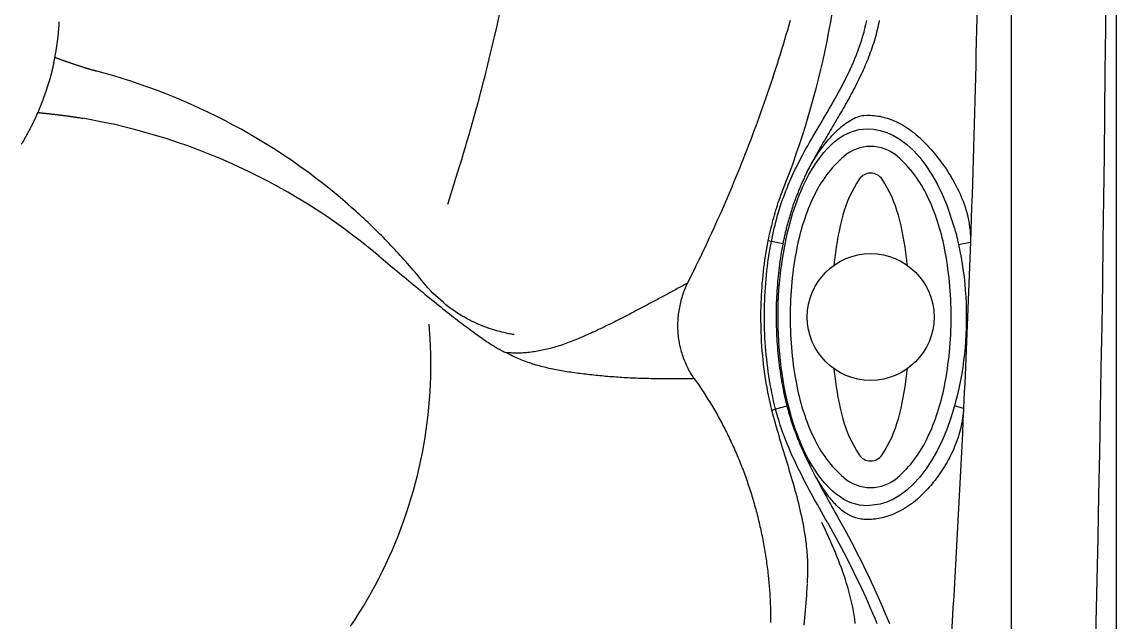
# Model space of a CAD drawing. Extents: x 832 to 912, y 781 to 934.
# Drawn here: x 884.03 to 912.02, y 820.45 to 835.81 of the extents above; entities that cross this region are included whole.
import ezdxf

# ---------------------------------------------------------------- set-up
doc = ezdxf.new("R2010")
doc.units = 0
doc.header["$MEASUREMENT"] = 0
doc.layers.add('1', color=4, linetype='Continuous')
doc.layers.add('SPA', color=2, linetype='Continuous')

# ---------------------------------------------------------------- blocks, each defined once
blk = doc.blocks.new('speaker_cover')
at = {"layer": '1'}
blk.add_lwpolyline([(132.406, 82.479, 0.182123), (131.717, 82.22, 0.10272), (130.95, 81.201, 0.06203), (130.518, 79.884, 0.048276), (130.346, 78.114, 0.048276), (130.518, 76.344, 0.06203), (130.95, 75.027, 0.10272), (131.717, 74.008, 0.182123), (132.406, 73.749, 0.182123), (133.094, 74.008, 0.10272), (133.862, 75.027, 0.06203), (134.293, 76.344, 0.048276), (134.465, 78.114, 0.048276), (134.293, 79.884, 0.06203), (133.862, 81.201, 0.10272), (133.094, 82.22, 0.182123)], format="xyb", close=True, dxfattribs=at)
at = {"layer": '1', "color": 3}
for points in [[(132.406, 81.797, 0.252394), (132.111, 81.638, 0.079125), (131.696, 80.718, 0.038428), (131.487, 79.628, 0.003572), (131.467, 79.436, 0.028106)], [(133.344, 79.436, 0.003572), (133.324, 79.628, 0.038428), (133.115, 80.718, 0.079125), (132.7, 81.638, 0.252394), (132.406, 81.797, 0.252394)], [(131.467, 76.792, 0.003572), (131.487, 76.6, 0.038428), (131.696, 75.51, 0.079125), (132.111, 74.59, 0.252394), (132.406, 74.431, 0.252394), (132.7, 74.59, 0.079125), (133.115, 75.51, 0.038428), (133.324, 76.6, 0.003572), (133.344, 76.792, 0.028106)]]:
    blk.add_lwpolyline(points, format="xyb", dxfattribs=at)
at = {"layer": '1'}
blk.add_circle((132.406, 78.114), 1.622, dxfattribs=at)
blk = doc.blocks.new('2010SOVEREIGN')
at = {"layer": '1', "color": 3}
blk.add_line((76.984, 12.062), (76.984, 80.643), dxfattribs=at)
blk.add_arc((-926.003, 46.385), 1005.433, 358.018772, 1.977457, dxfattribs=at)
at = {"layer": 'SPA', "color": 3, "linetype": 'Continuous'}
for p, q in [((70.841, 32.226), (70.761, 32.242)), ((71.135, 32.167), (70.841, 32.226)), ((75.63, 32.143), (75.93, 32.209)), ((71.24, 28.006), (70.949, 27.933)), ((75.755, 27.951), (75.528, 28.015)), ((70.854, 27.909), (70.949, 27.933))]:
    blk.add_line(p, q, dxfattribs=at)
at = {"layer": 'SPA', "color": 4}
blk.add_lwpolyline([(12, 92.705), (67.658, 92.705, -0.414214), (79.658, 80.705), (79.658, 12, -0.414214), (67.658, 0), (12, 0, -0.414214), (0, 12), (0, 80.705, -0.414214)], format="xyb", close=True, dxfattribs=at)
at = {"layer": 'SPA', "color": 2, "linetype": 'Continuous'}
for points in [[(63.823, 37.739), (63.899, 38.072)], [(71.133, 33.533), (71.223, 33.764), (71.31, 33.997), (71.395, 34.231), (71.478, 34.466), (71.558, 34.702), (71.635, 34.939), (71.71, 35.177), (71.783, 35.416), (71.852, 35.655), (71.92, 35.896), (71.984, 36.137), (72.046, 36.379), (72.105, 36.621), (72.162, 36.865), (72.215, 37.108), (72.266, 37.353), (72.314, 37.598), (72.359, 37.843), (72.44, 38.335)], [(76.1, 38.24), (76.093, 37.939), (76.087, 37.637), (76.08, 37.335), (76.073, 37.034), (76.066, 36.732), (76.059, 36.431), (76.051, 36.129), (76.043, 35.828), (76.035, 35.526), (76.027, 35.224), (76.018, 34.923), (76.009, 34.621), (76, 34.32), (75.991, 34.018), (75.981, 33.717), (75.972, 33.415), (75.962, 33.114), (75.951, 32.812), (75.93, 32.209)], [(62.561, 33.176), (62.615, 33.344), (62.668, 33.51), (62.72, 33.676), (62.772, 33.84), (62.822, 34.003), (62.872, 34.165), (62.921, 34.325), (62.969, 34.485), (63.016, 34.643), (63.063, 34.801), (63.108, 34.957), (63.153, 35.112), (63.197, 35.266), (63.24, 35.419), (63.282, 35.572), (63.324, 35.723), (63.364, 35.873), (63.404, 36.022), (63.443, 36.17), (63.481, 36.317), (63.518, 36.464), (63.554, 36.609), (63.59, 36.754), (63.625, 36.897), (63.659, 37.04), (63.693, 37.182), (63.726, 37.322), (63.759, 37.462), (63.823, 37.739)], [(70.761, 32.242), (70.774, 32.307), (70.788, 32.372), (70.802, 32.438), (70.817, 32.503), (70.833, 32.569), (70.849, 32.634), (70.865, 32.699), (70.882, 32.765), (70.9, 32.83), (70.918, 32.895), (70.937, 32.96), (70.957, 33.025), (70.977, 33.089), (70.997, 33.154), (71.018, 33.218), (71.04, 33.281), (71.062, 33.345), (71.085, 33.408), (71.133, 33.533)], [(70.573, 30.254), (70.574, 30.354), (70.575, 30.453), (70.577, 30.553), (70.58, 30.652), (70.584, 30.752), (70.589, 30.852), (70.595, 30.952), (70.601, 31.052), (70.609, 31.152), (70.618, 31.252), (70.628, 31.352), (70.638, 31.452), (70.65, 31.551), (70.663, 31.651), (70.677, 31.75), (70.691, 31.849), (70.707, 31.948), (70.724, 32.046), (70.761, 32.242)], [(75.93, 32.209), (75.923, 31.997), (75.915, 31.784), (75.907, 31.571), (75.899, 31.358), (75.891, 31.145), (75.883, 30.932), (75.874, 30.719), (75.866, 30.506), (75.857, 30.293), (75.849, 30.08), (75.84, 29.867), (75.831, 29.654), (75.822, 29.441), (75.813, 29.228), (75.803, 29.015), (75.794, 28.802), (75.785, 28.589), (75.775, 28.377), (75.755, 27.951)], [(70.854, 27.909), (70.827, 28.023), (70.8, 28.137), (70.775, 28.253), (70.752, 28.368), (70.73, 28.485), (70.71, 28.602), (70.691, 28.719), (70.674, 28.837), (70.658, 28.955), (70.643, 29.073), (70.63, 29.191), (70.618, 29.31), (70.608, 29.428), (70.599, 29.547), (70.591, 29.665), (70.585, 29.783), (70.58, 29.902), (70.577, 30.02), (70.573, 30.254)], [(60.078, 22.381), (60.191, 22.551), (60.3, 22.723), (60.407, 22.896), (60.51, 23.071), (60.611, 23.247), (60.708, 23.425), (60.802, 23.604), (60.893, 23.785), (60.981, 23.968), (61.066, 24.151), (61.148, 24.336), (61.226, 24.522), (61.302, 24.71), (61.374, 24.898), (61.443, 25.088), (61.508, 25.278), (61.571, 25.469), (61.63, 25.661), (61.685, 25.853), (61.738, 26.045), (61.786, 26.238), (61.832, 26.431), (61.875, 26.625), (61.914, 26.819), (61.949, 27.013), (61.982, 27.207), (62.011, 27.401), (62.037, 27.596), (62.06, 27.79), (62.08, 27.985), (62.096, 28.18), (62.11, 28.374), (62.12, 28.569), (62.127, 28.763), (62.13, 28.957), (62.131, 29.151), (62.129, 29.344), (62.123, 29.537), (62.114, 29.729), (62.088, 30.111)], [(71.722, 24.593), (71.71, 24.678), (71.697, 24.763), (71.683, 24.848), (71.668, 24.933), (71.651, 25.018), (71.635, 25.102), (71.617, 25.187), (71.598, 25.271), (71.579, 25.355), (71.559, 25.438), (71.539, 25.522), (71.517, 25.605), (71.496, 25.689), (71.474, 25.771), (71.451, 25.854), (71.428, 25.937), (71.405, 26.019), (71.381, 26.102), (71.357, 26.184), (71.333, 26.266), (71.308, 26.349), (71.284, 26.431), (71.259, 26.513), (71.234, 26.595), (71.209, 26.676), (71.184, 26.758), (71.159, 26.84), (71.134, 26.922), (71.11, 27.004), (71.085, 27.086), (71.06, 27.168), (71.036, 27.25), (71.012, 27.332), (70.988, 27.414), (70.965, 27.496), (70.942, 27.579), (70.919, 27.661), (70.897, 27.743), (70.854, 27.909)], [(75.755, 27.951), (75.74, 27.631), (75.725, 27.312), (75.71, 26.992), (75.694, 26.672), (75.678, 26.353), (75.662, 26.033), (75.645, 25.713), (75.628, 25.394), (75.611, 25.074), (75.594, 24.755), (75.576, 24.435), (75.559, 24.116), (75.541, 23.796), (75.522, 23.477), (75.504, 23.157), (75.485, 22.838), (75.466, 22.519), (75.446, 22.199), (75.407, 21.561)], [(71.761, 23.472), (71.765, 23.528), (71.768, 23.584), (71.771, 23.64), (71.773, 23.696), (71.775, 23.752), (71.775, 23.809), (71.775, 23.865), (71.775, 23.921), (71.773, 23.977), (71.772, 24.034), (71.769, 24.09), (71.766, 24.146), (71.763, 24.202), (71.758, 24.258), (71.754, 24.314), (71.748, 24.37), (71.743, 24.426), (71.736, 24.482), (71.722, 24.593)], [(71.759, 23.451), (71.751, 23.356), (71.743, 23.26), (71.735, 23.165), (71.727, 23.07), (71.719, 22.975), (71.71, 22.88), (71.702, 22.785), (71.694, 22.689), (71.685, 22.594), (71.677, 22.499), (71.668, 22.403)]]:
    blk.add_lwpolyline(points, dxfattribs=at)
at = {"layer": 'SPA', "color": 3, "linetype": 'Continuous'}
for points in [[(71.321, 37.881), (71.286, 37.756), (71.25, 37.632), (71.214, 37.507), (71.177, 37.383), (71.14, 37.258), (71.102, 37.134), (71.064, 37.01), (71.025, 36.887), (70.987, 36.763), (70.947, 36.64), (70.907, 36.517), (70.867, 36.394), (70.826, 36.271), (70.785, 36.148), (70.744, 36.026), (70.702, 35.903), (70.659, 35.781), (70.616, 35.659), (70.573, 35.537), (70.529, 35.416), (70.485, 35.294), (70.441, 35.173), (70.396, 35.052), (70.351, 34.931), (70.305, 34.81), (70.259, 34.69), (70.212, 34.569), (70.165, 34.449), (70.118, 34.329), (70.07, 34.209), (70.022, 34.089), (69.973, 33.97), (69.924, 33.851), (69.875, 33.731), (69.825, 33.613), (69.775, 33.494), (69.725, 33.375), (69.674, 33.257), (69.623, 33.138), (69.571, 33.02), (69.519, 32.902), (69.466, 32.785), (69.414, 32.667), (69.36, 32.55), (69.307, 32.433), (69.253, 32.316), (69.199, 32.199), (69.144, 32.082), (69.089, 31.966), (69.033, 31.849), (68.978, 31.733), (68.921, 31.617), (68.865, 31.502), (68.808, 31.386), (68.693, 31.156)], [(70.841, 32.226), (70.858, 32.31), (70.875, 32.394), (70.894, 32.478), (70.914, 32.562), (70.934, 32.645), (70.955, 32.729), (70.978, 32.812), (71.001, 32.895), (71.025, 32.977), (71.05, 33.06), (71.076, 33.141), (71.102, 33.219), (71.128, 33.295), (71.155, 33.369), (71.182, 33.443), (71.211, 33.517), (71.241, 33.592), (71.273, 33.669), (71.305, 33.746), (71.339, 33.823), (71.373, 33.9), (71.408, 33.977), (71.444, 34.053), (71.48, 34.129), (71.517, 34.205), (71.556, 34.281), (71.596, 34.358), (71.638, 34.436), (71.68, 34.514), (71.724, 34.594), (71.77, 34.674), (71.816, 34.755), (71.863, 34.838), (71.912, 34.921), (71.961, 35.005), (72.011, 35.09), (72.062, 35.176), (72.113, 35.263), (72.165, 35.351), (72.217, 35.439), (72.269, 35.528), (72.321, 35.617), (72.372, 35.706), (72.423, 35.796), (72.474, 35.886), (72.524, 35.977), (72.574, 36.068), (72.623, 36.159), (72.671, 36.251), (72.718, 36.343), (72.765, 36.436), (72.81, 36.529), (72.854, 36.622), (72.897, 36.716), (72.938, 36.81), (72.978, 36.905), (73.017, 37), (73.054, 37.096), (73.089, 37.192), (73.122, 37.288), (73.154, 37.386), (73.183, 37.483), (73.21, 37.581), (73.235, 37.678), (73.258, 37.777), (73.279, 37.875)], [(73.597, 37.877), (73.586, 37.817), (73.573, 37.757), (73.56, 37.698), (73.547, 37.638), (73.532, 37.579), (73.517, 37.52), (73.501, 37.461), (73.484, 37.402), (73.467, 37.344), (73.449, 37.286), (73.43, 37.228), (73.41, 37.17), (73.39, 37.112), (73.37, 37.055), (73.348, 36.998), (73.327, 36.941), (73.304, 36.884), (73.281, 36.827), (73.258, 36.771), (73.234, 36.715), (73.21, 36.659), (73.185, 36.603), (73.159, 36.547), (73.133, 36.492), (73.107, 36.437), (73.081, 36.381), (73.054, 36.326), (73.026, 36.272), (72.999, 36.217), (72.971, 36.163), (72.943, 36.109), (72.914, 36.054), (72.885, 36.001), (72.856, 35.947), (72.827, 35.893), (72.797, 35.84), (72.768, 35.787), (72.738, 35.734), (72.708, 35.681), (72.678, 35.628), (72.648, 35.576), (72.618, 35.524), (72.587, 35.471), (72.557, 35.42), (72.526, 35.368), (72.496, 35.316), (72.466, 35.265), (72.435, 35.213), (72.405, 35.162), (72.375, 35.112), (72.345, 35.061), (72.315, 35.01), (72.285, 34.96), (72.255, 34.91), (72.226, 34.86), (72.196, 34.81), (72.167, 34.761), (72.138, 34.711), (72.11, 34.662), (72.081, 34.613), (72.054, 34.564), (72.027, 34.517), (72, 34.47), (71.974, 34.424), (71.949, 34.379), (71.924, 34.334), (71.9, 34.289), (71.876, 34.245), (71.853, 34.2), (71.83, 34.155), (71.806, 34.11), (71.784, 34.064), (71.738, 33.971)], [(60.011, 33.176), (59.81, 33.348), (59.607, 33.516), (59.403, 33.68), (59.197, 33.839), (58.99, 33.994), (58.781, 34.145), (58.572, 34.292), (58.361, 34.434), (58.149, 34.573), (57.936, 34.707), (57.722, 34.837), (57.507, 34.963), (57.292, 35.085), (57.076, 35.204), (56.859, 35.318), (56.642, 35.428), (56.424, 35.535), (56.206, 35.637), (55.987, 35.736), (55.769, 35.831), (55.55, 35.922), (55.331, 36.01), (55.112, 36.094), (54.893, 36.174), (54.674, 36.25), (54.455, 36.323), (54.238, 36.392), (54.021, 36.458), (53.59, 36.578)], [(60.801, 31.854), (60.58, 32.037), (60.357, 32.215), (60.13, 32.389), (59.901, 32.559), (59.668, 32.724), (59.434, 32.885), (59.196, 33.042), (58.957, 33.194), (58.715, 33.342), (58.47, 33.485), (58.223, 33.624), (57.974, 33.758), (57.723, 33.888), (57.47, 34.013), (57.215, 34.134), (56.958, 34.25), (56.699, 34.361), (56.439, 34.468), (56.178, 34.57), (55.915, 34.667), (55.651, 34.759), (55.386, 34.847), (55.119, 34.929), (54.852, 35.007), (54.584, 35.081), (54.315, 35.149), (54.045, 35.213), (53.774, 35.272), (53.231, 35.376)], [(71.738, 33.971), (71.768, 34.031), (71.799, 34.091), (71.831, 34.151), (71.864, 34.209), (71.898, 34.267), (71.933, 34.324), (71.968, 34.38), (72.004, 34.435), (72.041, 34.489), (72.078, 34.542), (72.115, 34.594), (72.153, 34.645), (72.192, 34.695), (72.231, 34.744), (72.27, 34.792), (72.309, 34.839), (72.349, 34.884), (72.389, 34.928), (72.428, 34.97), (72.468, 35.011), (72.509, 35.05), (72.549, 35.088), (72.589, 35.124), (72.628, 35.158), (72.668, 35.191), (72.708, 35.221), (72.748, 35.251), (72.788, 35.279), (72.829, 35.305), (72.87, 35.329), (72.912, 35.352), (72.953, 35.373), (72.995, 35.392), (73.037, 35.408), (73.079, 35.423), (73.12, 35.435), (73.162, 35.444), (73.204, 35.451), (73.287, 35.457)], [(73.287, 35.457), (73.332, 35.456), (73.378, 35.454), (73.423, 35.451), (73.47, 35.447), (73.516, 35.441), (73.563, 35.434), (73.611, 35.426), (73.658, 35.416), (73.706, 35.404), (73.754, 35.391), (73.802, 35.377), (73.851, 35.361), (73.899, 35.344), (73.948, 35.325), (73.997, 35.304), (74.046, 35.282), (74.096, 35.258), (74.145, 35.232), (74.194, 35.205), (74.244, 35.176), (74.293, 35.144), (74.343, 35.112), (74.392, 35.077), (74.441, 35.04), (74.49, 35.003), (74.538, 34.963), (74.586, 34.922), (74.633, 34.88), (74.726, 34.79)], [(71.802, 33.938), (71.89, 34.091), (71.982, 34.234), (72.076, 34.367), (72.173, 34.489), (72.272, 34.6), (72.373, 34.7), (72.475, 34.788), (72.577, 34.865), (72.68, 34.932), (72.784, 34.987), (72.886, 35.031), (72.989, 35.065), (73.09, 35.088), (73.289, 35.107)], [(73.289, 35.107), (73.453, 35.097), (73.621, 35.065), (73.792, 35.011), (73.963, 34.933), (74.135, 34.831), (74.305, 34.703), (74.472, 34.551), (74.634, 34.373), (74.79, 34.172), (74.939, 33.948), (75.079, 33.702), (75.209, 33.438), (75.327, 33.156), (75.528, 32.552)], [(74.726, 34.79), (74.775, 34.74), (74.824, 34.689), (74.871, 34.637), (74.919, 34.584), (74.965, 34.531), (75.011, 34.477), (75.056, 34.422), (75.1, 34.367), (75.143, 34.311), (75.185, 34.254), (75.227, 34.197), (75.267, 34.14), (75.307, 34.082), (75.345, 34.024), (75.383, 33.966), (75.419, 33.907), (75.456, 33.846), (75.491, 33.784), (75.526, 33.721), (75.56, 33.657), (75.593, 33.592), (75.626, 33.525), (75.657, 33.458), (75.687, 33.39), (75.715, 33.321), (75.743, 33.251), (75.768, 33.18), (75.793, 33.108), (75.815, 33.036), (75.836, 32.963), (75.855, 32.89), (75.873, 32.815), (75.888, 32.741), (75.901, 32.665), (75.912, 32.59), (75.921, 32.514), (75.927, 32.438), (75.931, 32.362), (75.93, 32.209)], [(71.738, 33.971), (71.725, 33.945), (71.713, 33.918), (71.7, 33.892), (71.688, 33.865), (71.676, 33.839), (71.663, 33.812), (71.651, 33.786), (71.639, 33.759), (71.627, 33.732), (71.615, 33.705), (71.604, 33.679), (71.592, 33.652), (71.58, 33.625), (71.569, 33.598), (71.557, 33.571), (71.546, 33.544), (71.535, 33.517), (71.524, 33.49), (71.513, 33.463), (71.502, 33.436), (71.491, 33.409), (71.48, 33.381), (71.469, 33.354), (71.459, 33.326), (71.449, 33.299), (71.438, 33.271), (71.428, 33.243), (71.418, 33.216), (71.409, 33.188), (71.399, 33.16), (71.389, 33.132), (71.38, 33.104), (71.371, 33.076), (71.361, 33.048), (71.352, 33.019), (71.343, 32.991), (71.335, 32.963), (71.326, 32.935), (71.317, 32.906), (71.309, 32.878), (71.3, 32.85), (71.292, 32.821), (71.284, 32.793), (71.276, 32.764), (71.268, 32.736), (71.26, 32.707), (71.253, 32.679), (71.245, 32.65), (71.238, 32.622), (71.231, 32.593), (71.223, 32.565), (71.216, 32.536), (71.209, 32.508), (71.203, 32.479), (71.196, 32.451), (71.189, 32.422), (71.183, 32.394), (71.177, 32.365), (71.17, 32.337), (71.164, 32.309), (71.158, 32.28), (71.152, 32.252), (71.146, 32.224), (71.135, 32.167)], [(71.189, 32.157), (71.217, 32.289), (71.246, 32.421), (71.278, 32.551), (71.311, 32.679), (71.347, 32.806), (71.384, 32.931), (71.424, 33.053), (71.465, 33.174), (71.508, 33.292), (71.553, 33.407), (71.6, 33.52), (71.648, 33.629), (71.698, 33.735), (71.802, 33.938)], [(61.935, 31.183), (61.892, 31.235), (61.849, 31.288), (61.805, 31.341), (61.761, 31.394), (61.717, 31.446), (61.672, 31.499), (61.627, 31.551), (61.581, 31.604), (61.536, 31.656), (61.49, 31.709), (61.443, 31.761), (61.397, 31.813), (61.35, 31.865), (61.303, 31.916), (61.255, 31.968), (61.207, 32.019), (61.159, 32.071), (61.111, 32.122), (61.063, 32.172), (61.014, 32.223), (60.965, 32.273), (60.916, 32.324), (60.867, 32.374), (60.817, 32.423), (60.768, 32.473), (60.718, 32.522), (60.668, 32.571), (60.618, 32.619), (60.568, 32.668), (60.517, 32.716), (60.467, 32.763), (60.416, 32.81), (60.366, 32.857), (60.315, 32.904), (60.264, 32.95), (60.214, 32.996), (60.163, 33.042), (60.112, 33.087), (60.011, 33.176)], [(75.528, 32.552), (75.536, 32.525), (75.543, 32.498), (75.55, 32.471), (75.558, 32.444), (75.565, 32.417), (75.572, 32.39), (75.579, 32.363), (75.585, 32.335), (75.592, 32.308), (75.599, 32.281), (75.605, 32.253), (75.612, 32.226), (75.618, 32.199), (75.63, 32.143)], [(70.949, 27.933), (70.923, 28.037), (70.898, 28.143), (70.875, 28.248), (70.853, 28.354), (70.832, 28.461), (70.812, 28.568), (70.794, 28.675), (70.777, 28.782), (70.761, 28.889), (70.747, 28.997), (70.733, 29.104), (70.721, 29.212), (70.71, 29.319), (70.7, 29.426), (70.692, 29.534), (70.684, 29.641), (70.677, 29.749), (70.672, 29.857), (70.668, 29.965), (70.665, 30.073), (70.663, 30.181), (70.662, 30.29), (70.662, 30.398), (70.663, 30.506), (70.666, 30.615), (70.67, 30.723), (70.674, 30.831), (70.68, 30.939), (70.687, 31.047), (70.695, 31.154), (70.704, 31.262), (70.715, 31.369), (70.726, 31.477), (70.739, 31.585), (70.753, 31.692), (70.768, 31.799), (70.784, 31.906), (70.802, 32.013), (70.841, 32.226)], [(71.135, 32.167), (71.121, 32.093), (71.107, 32.018), (71.094, 31.944), (71.082, 31.869), (71.07, 31.794), (71.059, 31.718), (71.049, 31.643), (71.039, 31.567), (71.03, 31.491), (71.021, 31.416), (71.013, 31.34), (71.006, 31.264), (70.999, 31.188), (70.993, 31.112), (70.987, 31.035), (70.982, 30.959), (70.977, 30.883), (70.973, 30.807), (70.97, 30.731), (70.967, 30.655), (70.965, 30.579), (70.964, 30.503), (70.962, 30.427), (70.962, 30.352), (70.962, 30.276), (70.963, 30.201), (70.964, 30.125), (70.966, 30.049), (70.968, 29.974), (70.971, 29.898), (70.974, 29.822), (70.978, 29.745), (70.983, 29.669), (70.988, 29.593), (70.994, 29.516), (71, 29.44), (71.007, 29.363), (71.015, 29.287), (71.023, 29.21), (71.032, 29.134), (71.041, 29.058), (71.051, 28.981), (71.062, 28.905), (71.073, 28.829), (71.085, 28.753), (71.098, 28.677), (71.111, 28.602), (71.125, 28.526), (71.139, 28.451), (71.154, 28.376), (71.17, 28.302), (71.186, 28.227), (71.203, 28.153), (71.24, 28.006)], [(71.278, 28.015), (71.239, 28.177), (71.203, 28.341), (71.171, 28.507), (71.141, 28.674), (71.115, 28.842), (71.091, 29.01), (71.071, 29.178), (71.054, 29.346), (71.04, 29.513), (71.028, 29.679), (71.02, 29.845), (71.014, 30.008), (71.011, 30.17), (71.011, 30.33), (71.013, 30.491), (71.017, 30.654), (71.025, 30.818), (71.035, 30.984), (71.048, 31.151), (71.064, 31.319), (71.083, 31.487), (71.105, 31.655), (71.13, 31.823), (71.189, 32.157)], [(75.63, 32.143), (75.665, 31.978), (75.696, 31.811), (75.724, 31.643), (75.748, 31.476), (75.769, 31.308), (75.786, 31.141), (75.8, 30.975), (75.811, 30.809), (75.819, 30.645), (75.824, 30.483), (75.826, 30.323), (75.826, 30.163), (75.822, 30.002), (75.816, 29.839), (75.806, 29.674), (75.793, 29.508), (75.778, 29.342), (75.758, 29.174), (75.736, 29.007), (75.71, 28.839), (75.681, 28.672), (75.648, 28.505), (75.611, 28.34), (75.528, 28.015)], [(60.801, 31.854), (60.859, 31.806), (60.916, 31.758), (60.974, 31.709), (61.032, 31.661), (61.091, 31.611), (61.15, 31.562), (61.209, 31.513), (61.268, 31.464), (61.327, 31.414), (61.386, 31.364), (61.446, 31.315), (61.506, 31.265), (61.565, 31.216), (61.625, 31.167), (61.684, 31.118), (61.744, 31.068), (61.803, 31.02), (61.863, 30.971), (61.922, 30.923), (61.981, 30.875), (62.039, 30.827), (62.098, 30.779), (62.156, 30.732), (62.213, 30.686), (62.271, 30.639), (62.328, 30.594), (62.384, 30.549), (62.44, 30.504), (62.496, 30.46), (62.551, 30.416), (62.605, 30.373), (62.659, 30.331), (62.712, 30.289), (62.765, 30.249), (62.816, 30.209), (62.867, 30.169), (62.918, 30.131), (62.967, 30.093), (63.016, 30.056), (63.064, 30.02), (63.11, 29.985), (63.157, 29.951), (63.202, 29.918), (63.246, 29.885), (63.29, 29.854), (63.332, 29.823), (63.374, 29.793), (63.415, 29.765), (63.454, 29.737), (63.493, 29.71), (63.531, 29.684), (63.568, 29.659), (63.604, 29.635), (63.639, 29.612), (63.673, 29.591), (63.706, 29.57), (63.738, 29.55), (63.769, 29.531), (63.799, 29.513), (63.828, 29.496), (63.856, 29.48), (63.883, 29.465), (63.909, 29.451), (63.935, 29.438), (63.959, 29.426), (63.982, 29.415), (64.005, 29.404), (64.027, 29.395), (64.067, 29.379)], [(64.262, 29.84), (64.231, 29.845), (64.198, 29.85), (64.162, 29.857), (64.124, 29.864), (64.083, 29.873), (64.04, 29.882), (63.995, 29.892), (63.947, 29.904), (63.898, 29.916), (63.847, 29.93), (63.794, 29.945), (63.739, 29.962), (63.683, 29.979), (63.625, 29.999), (63.566, 30.02), (63.506, 30.042), (63.445, 30.066), (63.383, 30.092), (63.319, 30.12), (63.255, 30.149), (63.19, 30.18), (63.125, 30.213), (63.059, 30.248), (62.992, 30.285), (62.925, 30.324), (62.858, 30.366), (62.79, 30.409), (62.722, 30.455), (62.654, 30.503), (62.586, 30.553), (62.518, 30.605), (62.45, 30.661), (62.383, 30.718), (62.316, 30.778), (62.249, 30.84), (62.184, 30.905), (62.12, 30.971), (62.057, 31.04), (61.935, 31.183)], [(68.693, 31.156), (68.641, 31.128), (68.59, 31.1), (68.538, 31.072), (68.487, 31.044), (68.435, 31.017), (68.384, 30.989), (68.333, 30.961), (68.282, 30.934), (68.231, 30.906), (68.18, 30.879), (68.129, 30.851), (68.078, 30.824), (68.027, 30.796), (67.976, 30.769), (67.925, 30.742), (67.874, 30.715), (67.824, 30.687), (67.773, 30.66), (67.722, 30.633), (67.672, 30.606), (67.621, 30.579), (67.57, 30.552), (67.52, 30.526), (67.469, 30.499), (67.419, 30.472), (67.368, 30.446), (67.318, 30.419), (67.267, 30.393), (67.217, 30.367), (67.167, 30.341), (67.116, 30.315), (67.066, 30.289), (67.016, 30.263), (66.966, 30.237), (66.916, 30.212), (66.866, 30.187), (66.816, 30.161), (66.766, 30.136), (66.716, 30.112), (66.667, 30.087), (66.617, 30.063), (66.568, 30.039), (66.519, 30.015), (66.47, 29.991), (66.421, 29.968), (66.373, 29.945), (66.324, 29.923), (66.276, 29.9), (66.228, 29.878), (66.181, 29.857), (66.133, 29.835), (66.086, 29.814), (66.039, 29.794), (65.992, 29.774), (65.946, 29.754), (65.899, 29.735), (65.853, 29.716), (65.807, 29.697), (65.762, 29.679), (65.717, 29.662), (65.671, 29.645), (65.627, 29.628), (65.582, 29.612), (65.538, 29.596), (65.494, 29.581), (65.45, 29.566), (65.406, 29.552), (65.363, 29.539), (65.32, 29.526), (65.277, 29.513), (65.234, 29.501), (65.191, 29.489), (65.149, 29.478), (65.107, 29.468), (65.065, 29.458), (65.023, 29.448), (64.982, 29.439), (64.94, 29.431), (64.899, 29.423), (64.858, 29.415), (64.817, 29.408), (64.776, 29.402), (64.736, 29.396), (64.695, 29.391), (64.655, 29.386), (64.615, 29.382), (64.575, 29.378), (64.535, 29.375), (64.495, 29.372), (64.456, 29.37), (64.416, 29.369), (64.377, 29.368), (64.338, 29.367), (64.299, 29.367), (64.26, 29.368), (64.221, 29.369), (64.183, 29.371), (64.144, 29.373), (64.067, 29.379)], [(68.451, 30.1), (68.452, 30.145), (68.454, 30.189), (68.456, 30.233), (68.46, 30.277), (68.464, 30.321), (68.469, 30.365), (68.474, 30.408), (68.481, 30.452), (68.488, 30.495), (68.495, 30.538), (68.504, 30.581), (68.513, 30.624), (68.523, 30.666), (68.534, 30.709), (68.545, 30.751), (68.557, 30.792), (68.569, 30.834), (68.583, 30.875), (68.596, 30.916), (68.611, 30.957), (68.626, 30.997), (68.642, 31.037), (68.658, 31.077), (68.693, 31.156)], [(68.865, 28.719), (68.842, 28.753), (68.819, 28.788), (68.796, 28.824), (68.775, 28.86), (68.754, 28.897), (68.733, 28.933), (68.713, 28.971), (68.694, 29.008), (68.676, 29.046), (68.659, 29.084), (68.642, 29.123), (68.625, 29.162), (68.61, 29.201), (68.595, 29.24), (68.581, 29.28), (68.568, 29.32), (68.555, 29.36), (68.543, 29.4), (68.532, 29.44), (68.521, 29.481), (68.512, 29.522), (68.503, 29.563), (68.494, 29.604), (68.487, 29.645), (68.48, 29.686), (68.474, 29.727), (68.469, 29.769), (68.464, 29.81), (68.46, 29.852), (68.457, 29.893), (68.454, 29.935), (68.452, 29.976), (68.451, 30.018), (68.451, 30.1)], [(64.067, 29.379), (64.105, 29.359), (64.142, 29.339), (64.18, 29.32), (64.218, 29.301), (64.256, 29.282), (64.294, 29.264), (64.333, 29.247), (64.372, 29.23), (64.411, 29.213), (64.451, 29.197), (64.49, 29.182), (64.53, 29.166), (64.57, 29.152), (64.611, 29.137), (64.652, 29.123), (64.693, 29.11), (64.734, 29.097), (64.775, 29.084), (64.817, 29.071), (64.859, 29.059), (64.901, 29.048), (64.944, 29.036), (64.987, 29.025), (65.03, 29.014), (65.073, 29.004), (65.117, 28.994), (65.161, 28.984), (65.205, 28.975), (65.249, 28.965), (65.294, 28.956), (65.339, 28.947), (65.384, 28.939), (65.43, 28.931), (65.475, 28.922), (65.521, 28.914), (65.568, 28.907), (65.615, 28.899), (65.661, 28.892), (65.709, 28.885), (65.756, 28.878), (65.804, 28.871), (65.852, 28.864), (65.901, 28.858), (65.949, 28.851), (65.998, 28.845), (66.047, 28.839), (66.097, 28.833), (66.146, 28.827), (66.196, 28.822), (66.246, 28.816), (66.296, 28.811), (66.347, 28.805), (66.398, 28.8), (66.449, 28.795), (66.5, 28.791), (66.551, 28.786), (66.602, 28.781), (66.654, 28.777), (66.706, 28.773), (66.758, 28.769), (66.809, 28.765), (66.862, 28.761), (66.914, 28.757), (66.966, 28.754), (67.018, 28.75), (67.071, 28.747), (67.123, 28.744), (67.176, 28.741), (67.228, 28.738), (67.281, 28.736), (67.333, 28.734), (67.386, 28.731), (67.439, 28.729), (67.491, 28.727), (67.544, 28.726), (67.597, 28.724), (67.649, 28.723), (67.702, 28.722), (67.754, 28.72), (67.807, 28.719), (67.86, 28.719), (67.912, 28.718), (67.965, 28.717), (68.018, 28.717), (68.071, 28.716), (68.123, 28.716), (68.176, 28.716), (68.229, 28.716), (68.282, 28.716), (68.335, 28.716), (68.388, 28.716), (68.44, 28.716), (68.493, 28.716), (68.546, 28.717), (68.599, 28.717), (68.652, 28.717), (68.706, 28.717), (68.759, 28.718), (68.865, 28.719)], [(68.865, 28.719), (68.894, 28.677), (68.923, 28.636), (68.952, 28.595), (68.981, 28.553), (69.009, 28.512), (69.037, 28.47), (69.065, 28.428), (69.093, 28.386), (69.12, 28.343), (69.147, 28.301), (69.174, 28.259), (69.201, 28.216), (69.228, 28.173), (69.255, 28.131), (69.281, 28.088), (69.307, 28.044), (69.333, 28.001), (69.358, 27.958), (69.384, 27.915), (69.409, 27.871), (69.434, 27.827), (69.459, 27.784), (69.483, 27.74), (69.507, 27.696), (69.531, 27.652), (69.555, 27.608), (69.579, 27.563), (69.602, 27.519), (69.625, 27.475), (69.648, 27.43), (69.671, 27.385), (69.693, 27.341), (69.715, 27.296), (69.737, 27.251), (69.759, 27.206), (69.781, 27.16), (69.802, 27.115), (69.823, 27.07), (69.844, 27.024), (69.865, 26.979), (69.886, 26.933), (69.906, 26.887), (69.926, 26.841), (69.946, 26.795), (69.965, 26.749), (69.985, 26.703), (70.004, 26.657), (70.023, 26.61), (70.042, 26.564), (70.06, 26.517), (70.079, 26.471), (70.097, 26.424), (70.115, 26.377), (70.132, 26.33), (70.15, 26.283), (70.167, 26.236), (70.184, 26.189), (70.201, 26.142), (70.218, 26.094), (70.234, 26.047), (70.25, 25.999), (70.266, 25.952), (70.282, 25.904), (70.297, 25.856), (70.312, 25.808), (70.328, 25.76), (70.342, 25.712), (70.357, 25.664), (70.371, 25.616), (70.386, 25.568), (70.399, 25.52), (70.413, 25.471), (70.427, 25.423), (70.44, 25.374), (70.453, 25.325), (70.466, 25.277), (70.478, 25.228), (70.491, 25.179), (70.503, 25.13), (70.515, 25.081), (70.527, 25.032), (70.538, 24.983), (70.549, 24.934), (70.56, 24.885), (70.571, 24.836), (70.582, 24.787), (70.592, 24.737), (70.602, 24.688), (70.612, 24.638), (70.622, 24.589), (70.631, 24.539), (70.641, 24.49), (70.65, 24.44), (70.658, 24.39), (70.667, 24.34), (70.675, 24.29), (70.683, 24.241), (70.691, 24.191), (70.699, 24.141), (70.706, 24.091), (70.713, 24.04), (70.72, 23.99), (70.727, 23.94), (70.734, 23.89), (70.74, 23.84), (70.746, 23.789), (70.752, 23.739), (70.757, 23.689), (70.768, 23.588)], [(71.24, 28.006), (71.253, 27.955), (71.267, 27.905), (71.281, 27.854), (71.295, 27.804), (71.31, 27.754), (71.326, 27.703), (71.342, 27.654), (71.358, 27.604), (71.374, 27.554), (71.392, 27.504), (71.409, 27.455), (71.427, 27.406), (71.445, 27.356), (71.463, 27.307), (71.482, 27.258), (71.501, 27.21), (71.521, 27.161), (71.54, 27.112), (71.561, 27.064), (71.581, 27.016), (71.602, 26.968), (71.623, 26.92), (71.644, 26.872), (71.665, 26.824), (71.687, 26.776), (71.709, 26.729), (71.731, 26.682), (71.754, 26.634), (71.799, 26.54)], [(71.839, 26.561), (71.794, 26.643), (71.749, 26.727), (71.706, 26.814), (71.663, 26.903), (71.622, 26.995), (71.582, 27.089), (71.543, 27.184), (71.505, 27.282), (71.469, 27.382), (71.433, 27.484), (71.4, 27.587), (71.367, 27.692), (71.336, 27.798), (71.278, 28.015)], [(75.528, 28.015), (75.434, 27.707), (75.327, 27.411), (75.209, 27.129), (75.079, 26.864), (74.939, 26.619), (74.79, 26.394), (74.634, 26.193), (74.471, 26.016), (74.305, 25.863), (74.135, 25.736), (73.963, 25.633), (73.792, 25.555), (73.621, 25.501), (73.289, 25.46)], [(72.282, 25.022), (72.229, 25.115), (72.176, 25.209), (72.123, 25.303), (72.07, 25.397), (72.017, 25.492), (71.964, 25.587), (71.912, 25.682), (71.86, 25.777), (71.808, 25.873), (71.757, 25.969), (71.706, 26.065), (71.657, 26.161), (71.608, 26.258), (71.559, 26.354), (71.512, 26.451), (71.466, 26.548), (71.42, 26.644), (71.376, 26.741), (71.333, 26.838), (71.292, 26.935), (71.251, 27.032), (71.212, 27.13), (71.174, 27.229), (71.137, 27.328), (71.102, 27.427), (71.068, 27.527), (71.036, 27.628), (71.005, 27.729), (70.949, 27.933)], [(75.755, 27.951), (75.752, 27.888), (75.746, 27.825), (75.74, 27.763), (75.731, 27.701), (75.722, 27.639), (75.711, 27.577), (75.698, 27.515), (75.684, 27.454), (75.669, 27.393), (75.653, 27.332), (75.635, 27.272), (75.616, 27.212), (75.596, 27.152), (75.574, 27.093), (75.552, 27.034), (75.528, 26.975), (75.504, 26.917), (75.478, 26.86), (75.451, 26.802), (75.423, 26.746), (75.395, 26.689), (75.365, 26.634), (75.334, 26.579), (75.303, 26.524), (75.27, 26.47), (75.237, 26.417), (75.203, 26.364), (75.168, 26.313), (75.133, 26.262), (75.098, 26.213), (75.062, 26.165), (75.026, 26.117), (74.989, 26.071), (74.952, 26.026), (74.915, 25.981), (74.877, 25.938), (74.84, 25.896), (74.802, 25.855), (74.726, 25.777)], [(71.804, 26.53), (71.839, 26.46), (71.873, 26.391), (71.908, 26.322), (71.944, 26.253), (71.98, 26.184), (72.016, 26.116), (72.052, 26.047), (72.089, 25.979), (72.126, 25.911), (72.163, 25.843), (72.201, 25.775), (72.238, 25.707), (72.276, 25.639), (72.314, 25.572), (72.352, 25.504), (72.39, 25.437), (72.429, 25.369), (72.467, 25.301), (72.544, 25.166)], [(73.287, 25.11), (73.248, 25.11), (73.209, 25.113), (73.171, 25.116), (73.134, 25.121), (73.097, 25.128), (73.06, 25.136), (73.025, 25.145), (72.989, 25.156), (72.954, 25.167), (72.92, 25.18), (72.887, 25.195), (72.854, 25.21), (72.822, 25.226), (72.791, 25.244), (72.76, 25.262), (72.73, 25.281), (72.701, 25.301), (72.672, 25.322), (72.644, 25.344), (72.616, 25.367), (72.588, 25.391), (72.561, 25.416), (72.533, 25.443), (72.506, 25.47), (72.478, 25.499), (72.45, 25.529), (72.423, 25.56), (72.395, 25.592), (72.368, 25.625), (72.34, 25.659), (72.313, 25.694), (72.285, 25.73), (72.258, 25.767), (72.231, 25.805), (72.204, 25.844), (72.177, 25.884), (72.15, 25.924), (72.123, 25.966), (72.096, 26.008), (72.069, 26.05), (72.043, 26.094), (72.017, 26.138), (71.99, 26.183), (71.963, 26.23), (71.936, 26.278), (71.909, 26.328), (71.882, 26.378), (71.855, 26.429), (71.804, 26.53)], [(73.289, 25.46), (73.193, 25.464), (73.096, 25.477), (72.997, 25.499), (72.898, 25.531), (72.798, 25.573), (72.698, 25.625), (72.598, 25.687), (72.498, 25.759), (72.399, 25.843), (72.301, 25.937), (72.204, 26.041), (72.109, 26.156), (72.017, 26.281), (71.839, 26.561)], [(74.726, 25.777), (74.675, 25.726), (74.625, 25.679), (74.574, 25.633), (74.523, 25.59), (74.472, 25.549), (74.421, 25.51), (74.37, 25.473), (74.319, 25.439), (74.269, 25.406), (74.218, 25.375), (74.168, 25.347), (74.117, 25.32), (74.067, 25.295), (74.017, 25.271), (73.968, 25.25), (73.918, 25.23), (73.869, 25.212), (73.821, 25.195), (73.772, 25.181), (73.724, 25.167), (73.676, 25.155), (73.629, 25.145), (73.582, 25.136), (73.536, 25.128), (73.491, 25.122), (73.448, 25.118), (73.405, 25.114), (73.364, 25.112), (73.287, 25.11)], [(72.983, 22.452), (72.971, 22.556), (72.956, 22.66), (72.939, 22.764), (72.92, 22.867), (72.898, 22.97), (72.875, 23.072), (72.85, 23.174), (72.824, 23.275), (72.795, 23.375), (72.765, 23.476), (72.734, 23.576), (72.701, 23.675), (72.667, 23.774), (72.631, 23.873), (72.594, 23.971), (72.557, 24.069), (72.518, 24.167), (72.478, 24.264), (72.437, 24.361), (72.396, 24.457), (72.353, 24.553), (72.311, 24.649), (72.267, 24.745), (72.223, 24.84), (72.134, 25.029)], [(72.282, 25.022), (72.352, 24.897), (72.422, 24.772), (72.491, 24.646), (72.559, 24.521), (72.626, 24.394), (72.692, 24.268), (72.758, 24.141), (72.823, 24.013), (72.887, 23.885), (72.95, 23.757), (73.013, 23.628), (73.074, 23.499), (73.135, 23.37), (73.195, 23.24), (73.254, 23.11), (73.313, 22.979), (73.37, 22.848), (73.427, 22.717), (73.483, 22.585), (73.538, 22.452)], [(73.867, 22.44), (73.811, 22.575), (73.755, 22.71), (73.698, 22.844), (73.64, 22.978), (73.582, 23.111), (73.522, 23.244), (73.462, 23.376), (73.401, 23.508), (73.339, 23.639), (73.277, 23.769), (73.214, 23.899), (73.15, 24.028), (73.085, 24.157), (73.02, 24.285), (72.954, 24.412), (72.888, 24.539), (72.82, 24.666), (72.752, 24.792), (72.683, 24.917), (72.544, 25.166)], [(70.768, 23.588), (70.771, 23.556), (70.774, 23.525), (70.777, 23.493), (70.779, 23.462), (70.782, 23.43), (70.785, 23.399), (70.787, 23.367), (70.79, 23.336), (70.792, 23.304), (70.794, 23.272), (70.797, 23.241), (70.799, 23.209), (70.801, 23.178), (70.803, 23.146), (70.804, 23.114), (70.806, 23.083), (70.808, 23.051), (70.809, 23.019), (70.811, 22.988), (70.812, 22.956), (70.813, 22.924), (70.815, 22.893), (70.816, 22.861), (70.817, 22.829), (70.818, 22.797), (70.819, 22.766), (70.819, 22.734), (70.82, 22.702), (70.821, 22.639)], [(70.821, 22.639), (70.821, 22.62), (70.822, 22.601), (70.822, 22.583), (70.822, 22.564), (70.822, 22.545), (70.822, 22.527), (70.822, 22.508), (70.822, 22.49), (70.822, 22.471)]]:
    blk.add_lwpolyline(points, dxfattribs=at)
for points in [[(52.489, 36.81), (52.496, 36.844, 0.001077), (52.502, 36.872, 0.001106), (52.508, 36.901, 0.001111), (52.514, 36.931, 0.001114), (52.519, 36.961, 0.001115), (52.525, 36.99, 0.001111), (52.53, 37.02, 0.001111), (52.536, 37.05, 0.001119), (52.541, 37.08, 0.001115), (52.546, 37.11, 0.001116), (52.551, 37.14, 0.001118), (52.556, 37.17, 0.00112), (52.561, 37.2, 0.001115), (52.565, 37.231, 0.001117), (52.57, 37.261, 0.001125), (52.574, 37.291, 0.001121), (52.578, 37.322, 0.001117), (52.582, 37.352, 0.001125), (52.586, 37.383, 0.001127), (52.59, 37.413, 0.001129), (52.593, 37.444, 0.001131), (52.597, 37.475, 0.001128), (52.6, 37.505, 0.001124), (52.604, 37.536, 0.001133), (52.607, 37.567, 0.001135), (52.61, 37.598, 0.001138), (52.612, 37.628, 0.00114), (52.615, 37.659, 0.001137), (52.618, 37.69, 0.001139), (52.62, 37.721, 0.001144), (52.622, 37.752, 0.001148), (52.624, 37.784, 0.001147), (52.626, 37.815, 0.001147), (52.628, 37.846, 0.001136)], [(52.49, 36.814), (52.486, 36.794, -0.000531), (52.482, 36.777, -0.000541), (52.478, 36.759, -0.000549), (52.474, 36.741, -0.000567), (52.47, 36.723, -0.000579), (52.466, 36.705, -0.000606), (52.462, 36.688, -0.000623), (52.458, 36.67, -0.000634), (52.453, 36.652, -0.000653), (52.449, 36.635, -0.000673), (52.445, 36.617, -0.000681), (52.441, 36.6, -0.0007), (52.437, 36.583, -0.000719), (52.432, 36.566, -0.00073), (52.428, 36.549, -0.000744), (52.424, 36.532, -0.000766), (52.419, 36.515, -0.00077), (52.415, 36.497, -0.000747), (52.41, 36.481, -0.000771), (52.406, 36.464, -0.000773), (52.401, 36.447, -0.000763), (52.397, 36.43, -0.000765), (52.392, 36.413, -0.000778), (52.387, 36.396, -0.00078), (52.382, 36.379, -0.00077), (52.377, 36.363, -0.000784), (52.373, 36.346, -0.000787), (52.368, 36.329, -0.000777), (52.363, 36.313, -0.000792), (52.358, 36.296, -0.000806), (52.352, 36.279, -0.000772), (52.347, 36.263, -0.000767), (52.342, 36.246, -0.000752), (52.337, 36.229, -0.000713), (52.331, 36.212, -0.000687), (52.326, 36.195, -0.000668), (52.32, 36.178, -0.000662), (52.314, 36.16, -0.000624), (52.309, 36.143, -0.00059), (52.303, 36.126, -0.000579), (52.297, 36.108, -0.000561), (52.291, 36.091, -0.000526), (52.285, 36.073, -0.000502), (52.279, 36.056, -0.00048), (52.273, 36.038, -0.000459), (52.267, 36.02, -0.000435), (52.261, 36.002, -0.000414), (52.254, 35.984, -0.000389), (52.248, 35.966, -0.000361), (52.241, 35.948, -0.000319), (52.235, 35.93, -0.000321), (52.228, 35.911, -0.000334), (52.222, 35.892, -0.000252), (52.215, 35.874, -0.000124), (52.209, 35.858, -0.000272), (52.202, 35.837, -0.000372), (52.19, 35.804, -0.000174), (52.174, 35.76, -0.000174)], [(53.59, 36.578), (53.564, 36.585, -0.001194), (53.537, 36.592, -0.001172), (53.511, 36.599, -0.001124), (53.483, 36.607, -0.001057), (53.456, 36.615, -0.001004), (53.428, 36.623, -0.000959), (53.4, 36.631, -0.000918), (53.372, 36.639, -0.000877), (53.344, 36.648, -0.000842), (53.315, 36.657, -0.000808), (53.286, 36.665, -0.000779), (53.257, 36.674, -0.000751), (53.228, 36.684, -0.000726), (53.199, 36.693, -0.000702), (53.17, 36.702, -0.000681), (53.14, 36.712, -0.000659), (53.111, 36.721, -0.000641), (53.081, 36.731, -0.000623), (53.052, 36.741, -0.000607), (53.022, 36.751, -0.000591), (52.993, 36.761, -0.000578), (52.964, 36.771, -0.000564), (52.934, 36.781, -0.000553), (52.905, 36.791, -0.000542), (52.876, 36.801, -0.000532), (52.847, 36.811, -0.000521), (52.818, 36.821, -0.000511), (52.789, 36.831, -0.000499), (52.761, 36.841, -0.000489), (52.732, 36.852, -0.000477), (52.704, 36.862, -0.000468), (52.676, 36.872, -0.000456), (52.648, 36.882, -0.000447), (52.62, 36.892, -0.000436), (52.592, 36.903, -0.000427), (52.565, 36.913, -0.000417), (52.537, 36.923, -0.000352), (52.514, 36.932, -0.000397)], [(52.183, 35.786), (52.164, 35.736, -0.001669), (52.147, 35.694, -0.00173), (52.13, 35.651, -0.001725), (52.111, 35.607, -0.001734), (52.093, 35.563, -0.001734), (52.074, 35.52, -0.001737), (52.055, 35.476, -0.001739), (52.036, 35.433, -0.001739), (52.016, 35.39, -0.001748), (51.996, 35.347, -0.001748), (51.975, 35.304, -0.001744), (51.955, 35.261, -0.001754), (51.933, 35.218, -0.001756), (51.912, 35.175, -0.001756), (51.89, 35.132, -0.001759), (51.868, 35.089, -0.001763), (51.846, 35.047, -0.001765), (51.823, 35.005, -0.001769), (51.8, 34.962, -0.001768), (51.776, 34.92, -0.001775), (51.753, 34.878, -0.001777), (51.729, 34.836, -0.001774), (51.704, 34.794, -0.001782), (51.679, 34.752, -0.001789), (51.654, 34.71, -0.001788)], [(52.076, 35.524, -0.000004), (52.077, 35.524, -0.000167), (52.109, 35.521, -0.000184), (52.142, 35.518, -0.000199), (52.174, 35.514, -0.000217), (52.207, 35.511, -0.000232), (52.24, 35.507, -0.000249), (52.273, 35.504, -0.000265), (52.306, 35.5, -0.000282), (52.339, 35.496, -0.000297), (52.373, 35.493, -0.000315), (52.406, 35.489, -0.000331), (52.439, 35.485, -0.000349), (52.473, 35.481, -0.000365), (52.507, 35.478, -0.000383), (52.54, 35.474, -0.000398), (52.574, 35.47, -0.000416), (52.608, 35.465, -0.000432), (52.641, 35.461, -0.00045), (52.675, 35.457, -0.000468), (52.709, 35.453, -0.000489), (52.742, 35.449, -0.000505), (52.776, 35.444, -0.000522), (52.809, 35.44, -0.000548), (52.843, 35.435, -0.000584), (52.876, 35.431, -0.000585), (52.909, 35.426, -0.000561), (52.942, 35.421, -0.00065), (52.975, 35.416, -0.000823), (53.009, 35.411, -0.000633), (53.04, 35.407, -0.000184), (53.069, 35.402, -0.000969), (53.105, 35.397, -0.001808), (53.16, 35.388, -0.000913), (53.231, 35.376, -0.000484)]]:
    blk.add_lwpolyline(points, format="xyb", dxfattribs=at)
at = {"layer": '1', "color": 1, "rotation": 180}
blk.add_blockref('speaker_cover', (205.785, 108.405), dxfattribs=at)

msp = doc.modelspace()

# ---------------------------------------------------------------- block references
at = {"layer": '1'}
msp.add_blockref('2010SOVEREIGN', (832.36, 797.97), dxfattribs=at)

doc.saveas('drawing.dxf')
